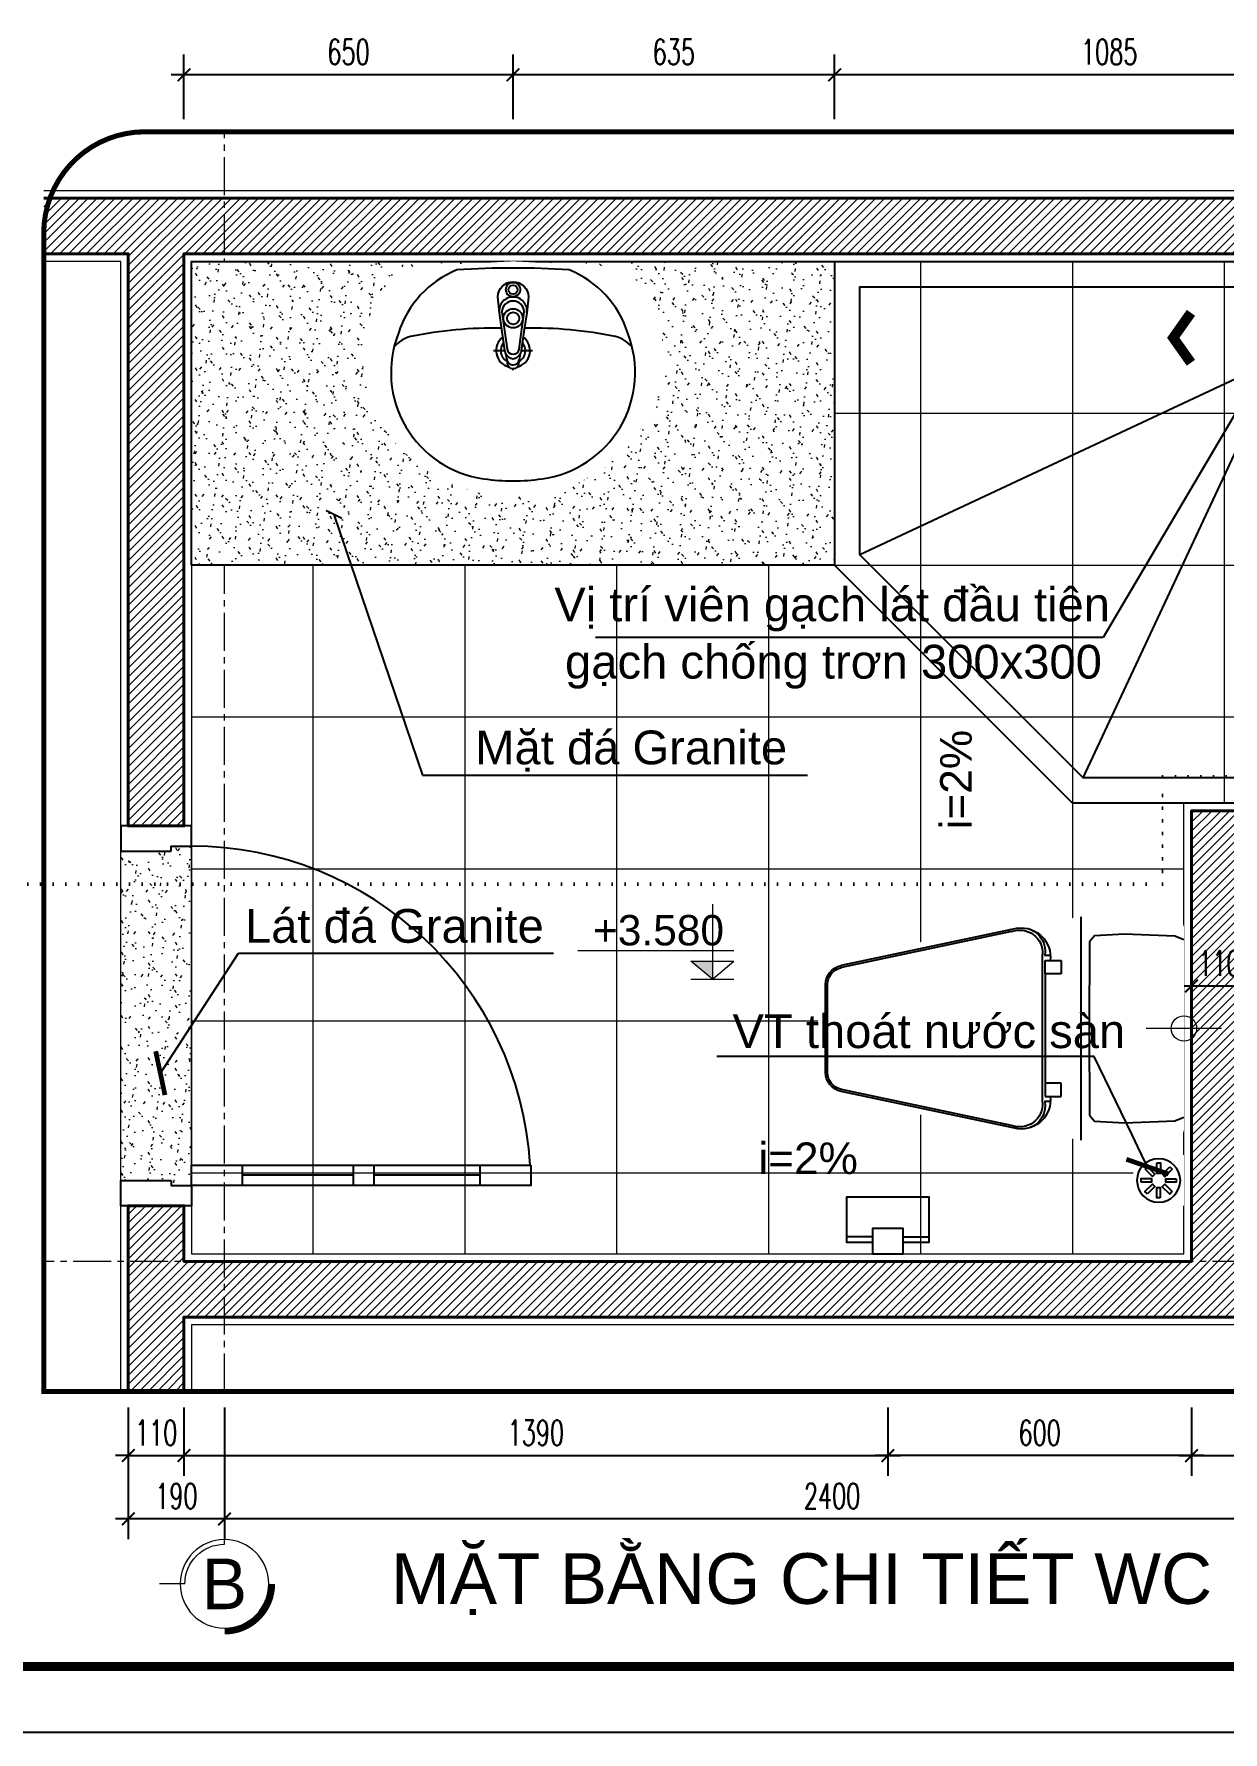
# Model space of a CAD drawing. Header units: millimetres. Extents: x -229618 to 2906, y -178063 to 96806.
# Drawn here: x -114841 to -112492, y -56426 to -53072 of the extents above; entities that cross this region are included whole.
import ezdxf
from ezdxf.enums import TextEntityAlignment as Align

# ---------------------------------------------------------------- set-up
doc = ezdxf.new("R2010")
doc.units = ezdxf.units.MM
doc.header["$LTSCALE"] = 200
doc.header["$MEASUREMENT"] = 0
doc.set_wipeout_variables(frame=1)
doc.header["$PDMODE"] = 3
doc.header["$PDSIZE"] = 50
for name, pattern in [('CENTER2', [1.125, 0.75, -0.125, 0.125, -0.125]), ('DASHED2', [0.375, 0.25, -0.125]), ('DOT2', [0.125, 0, -0.125]), ('HIDDEN2', [0.1875, 0.125, -0.0625])]:
    doc.linetypes.add(name, pattern=pattern)
doc.layers.get('0').update_dxf_attribs({"color": 95, "linetype": 'CONTINUOUS'})
doc.layers.get('DEFPOINTS').update_dxf_attribs({"linetype": 'CONTINUOUS'})
for name, color, linetype, lineweight in [('cat', 1, 'CONTINUOUS', 40), ('hatch', 250, 'CONTINUOUS', 5), ('KH cat', 2, 'HIDDEN2', 50), ('khuat', 8, 'DASHED2', 15), ('nho', 252, 'CONTINUOUS', 15), ('thay', 7, 'CONTINUOUS', 18), ('tim', 18, 'CENTER2', 9)]:
    doc.layers.add(name, color=color, linetype=linetype, lineweight=lineweight)
for name, color, linetype in [('CUA', 145, 'CONTINUOUS'), ('DIM', 251, 'CONTINUOUS'), ('KHUNGTEN', 7, 'CONTINUOUS'), ('NOITHAT', 99, 'CONTINUOUS'), ('TEXT', 33, 'CONTINUOUS')]:
    doc.layers.add(name, color=color, linetype=linetype)
doc.layers.add('in', color=203, linetype='CONTINUOUS', lineweight=5, plot=False)
doc.styles.add('Aria H iso', font='Vharial_0.ttf')
doc.styles.add('Arial iso', font='vnarial_0.ttf')
doc.styles.add('Arial N  iso', font='vnarialn_0.ttf')
doc.styles.add('dam', font='Vhavanb_0.ttf', dxfattribs={"width": 0.9, "height": 450})
doc.styles.add('NHO2', font='vncc-rms.shx', dxfattribs={"width": 0.65})
doc.styles.add('Scale', font='vnsimli.shx', dxfattribs={"width": 0.65, "bigfont": 'bigfont.shx'})
doc.dimstyles.new('Scale', dxfattribs={"dimscale": 75, "dimtxt": 2, "dimasz": 1, "dimexe": 1.6, "dimexo": 0, "dimgap": 0.8, "dimtad": 1, "dimdec": 0, "dimzin": 0, "dimdsep": 46, "dimtxsty": 'Scale', "dimblk": 'ARCHTICK', "dimcen": 0.1, "dimdle": 1, "dimclrd": 256, "dimclre": 256, "dimclrt": 3, "dimadec": 0, "dimazin": 0, "dimtfac": 1, "dimtdec": 0, "dimtix": 1, "dimtmove": 2, "dimatfit": 3, "dimldrblk": 'ARCHTICK', "dimfxl": 0, "dimtolj": 1, "dimtzin": 0, "dimarcsym": 0})

# ---------------------------------------------------------------- blocks, each defined once
blk = doc.blocks.new('KhungA3')
at = {"layer": 'DEFPOINTS', "color": 8}
blk.add_lwpolyline([(-3.74, 3.81), (416.31, 3.81), (416.31, 300.81), (-3.74, 300.81)], close=True, dxfattribs=at)
at = {"layer": 'KHUNGTEN', "color": 4, "const_width": 0.724}
blk.add_lwpolyline([(7.54, 8.99), (411.13, 8.99), (411.13, 295.64), (7.54, 295.64)], close=True, dxfattribs=at)
blk = doc.blocks.new('*U789')
at = {"layer": 'CUA'}
for p, q in [((-690, -460), (-690, -240)), ((-690, -710), (-690, -500))]:
    blk.add_line(p, q, dxfattribs=at)
for points in [[(-700, -100), (-710, -100), (-710, -140), (-750, -140), (-750, 0), (-700, 0)], [(-50, -100), (-40, -100), (-40, -140), (0, -140), (0, 0), (-50, 0)], [(-670, -810), (-710, -810), (-710, -140), (-670, -140)], [(-670, -240), (-710, -240), (-710, -140), (-670, -140)], [(-670, -500), (-710, -500), (-710, -460), (-670, -460)], [(-670, -810), (-710, -810), (-710, -710), (-670, -710)]]:
    blk.add_lwpolyline(points, close=True, dxfattribs=at)
blk.add_arc((-709.8, -140.1), 669.8, 273.4084, 0.006, dxfattribs=at)
blk = doc.blocks.new('A$C663E3045')
blk.add_wipeout([(0, 100), (100, 100), (100, 0), (0, 0)]).dxf.layer = 'NOITHAT'
at = {"layer": 'NOITHAT'}
for points in [[(27.8, 76.8), (23, 71.9), (37.6, 57.3), (42.5, 62.2)], [(53.3, 84.6), (46.4, 84.6), (46.4, 63.9), (53.3, 63.9)], [(76.8, 72.2), (71.9, 77), (57.3, 62.4), (62.2, 57.5)], [(15.4, 53.3), (15.4, 46.4), (36.1, 46.4), (36.1, 53.3)], [(23.2, 27.8), (28.1, 23), (42.7, 37.6), (37.8, 42.5)], [(46.7, 15.4), (53.6, 15.4), (53.6, 36.1), (46.7, 36.1)], [(72.2, 23.2), (77, 28.1), (62.4, 42.7), (57.5, 37.8)], [(84.6, 46.7), (84.6, 53.6), (63.9, 53.6), (63.9, 46.7)]]:
    blk.add_lwpolyline(points, close=True, dxfattribs=at)
at = {"layer": 'NOITHAT', "color": 8}
blk.add_circle((50, 50), 42.9, dxfattribs=at)
blk = doc.blocks.new('_ArchTick')
at = {"color": 0, "linetype": 'ByBlock', "const_width": 0.15}
blk.add_lwpolyline([(-0.5, -0.5), (0.5, 0.5)], dxfattribs=at)
blk = doc.blocks.new('cao do')
at = {"layer": 'thay'}
for p, q in [((0, 445), (0, 0)), ((798, 170), (-128, 170)), ((0, 0), (-128, 106)), ((128, 106), (-128, 106)), ((0, 0), (128, 106))]:
    blk.add_line(p, q, dxfattribs=at)
at = {"layer": 'thay', "ltscale": 600}
blk.add_line((128, 0), (-128, 0), dxfattribs=at)
at = {"layer": 'thay', "color": 150, "ltscale": 600}
blk.add_solid([(0, 0), (0, 106), (128, 106)], dxfattribs=at)
at = {"layer": 'TEXT', "style": 'Arial N  iso'}
blk.add_attdef('%%P0.000', text='', height=200, dxfattribs=at).set_placement((70, 290), align=Align.MIDDLE_LEFT)
blk = doc.blocks.new('*D1068')
at = {"layer": 'DEFPOINTS', "color": 0, "linetype": 'Continuous'}
for p in [(-113259.3, -53152.6), (-113259.3, -53240.3), (-112174.3, -53240.3)]:
    blk.add_point(p, dxfattribs=at)
at = {"layer": 'DIM', "linetype": 'Continuous', "lineweight": -2}
for p, q in [((-113259.3, -53240.3), (-113259.3, -53112.6)), ((-112174.3, -53240.3), (-112174.3, -53112.6)), ((-112149.3, -53152.6), (-113284.3, -53152.6))]:
    blk.add_line(p, q, dxfattribs=at)
at = {"layer": 'DIM', "linetype": 'Continuous', "lineweight": -2, "xscale": 25, "yscale": 25, "zscale": 25, "rotation": 180}
blk.add_blockref('_ArchTick', (-113259.3, -53152.6), dxfattribs=at)
at = {"layer": 'DIM', "linetype": 'Continuous', "lineweight": -2, "xscale": 25, "yscale": 25, "zscale": 25}
blk.add_blockref('_ArchTick', (-112174.3, -53152.6), dxfattribs=at)
at = {"layer": 'DIM', "color": 3, "linetype": 'Continuous', "insert": (-112716.8, -53107.6), "char_height": 50, "attachment_point": 5, "style": 'Scale'}
blk.add_mtext('\\A1;1085', dxfattribs=at)
blk = doc.blocks.new('*D1069')
at = {"layer": 'DEFPOINTS', "color": 0, "linetype": 'Continuous'}
for p in [(-114654.3, -55784.8), (-114544.3, -55784.8), (-114544.3, -55879.6)]:
    blk.add_point(p, dxfattribs=at)
at = {"layer": 'DIM', "linetype": 'Continuous', "lineweight": -2}
for p, q in [((-114654.3, -55784.8), (-114654.3, -55919.6)), ((-114544.3, -55784.8), (-114544.3, -55919.6)), ((-114654.3, -55879.6), (-114679.3, -55879.6)), ((-114654.3, -55879.6), (-114544.3, -55879.6)), ((-114544.3, -55879.6), (-114519.3, -55879.6))]:
    blk.add_line(p, q, dxfattribs=at)
at = {"layer": 'DIM', "linetype": 'Continuous', "lineweight": -2, "xscale": 25, "yscale": 25, "zscale": 25}
blk.add_blockref('_ArchTick', (-114654.3, -55879.6), dxfattribs=at)
at = {"layer": 'DIM', "linetype": 'Continuous', "lineweight": -2, "xscale": 25, "yscale": 25, "zscale": 25, "rotation": 180}
blk.add_blockref('_ArchTick', (-114544.3, -55879.6), dxfattribs=at)
at = {"layer": 'DIM', "color": 3, "linetype": 'Continuous', "insert": (-114599.3, -55834.6), "char_height": 50, "attachment_point": 5, "style": 'Scale'}
blk.add_mtext('\\A1;110', dxfattribs=at)
blk = doc.blocks.new('*D1070')
at = {"layer": 'DEFPOINTS', "color": 0, "linetype": 'Continuous'}
for p in [(-114544.3, -55784.8), (-113154.3, -55784.8), (-113154.3, -55879.6)]:
    blk.add_point(p, dxfattribs=at)
at = {"layer": 'DIM', "linetype": 'Continuous', "lineweight": -2}
for p, q in [((-114544.3, -55784.8), (-114544.3, -55919.6)), ((-113154.3, -55784.8), (-113154.3, -55919.6)), ((-114569.3, -55879.6), (-113129.3, -55879.6))]:
    blk.add_line(p, q, dxfattribs=at)
at = {"layer": 'DIM', "linetype": 'Continuous', "lineweight": -2, "xscale": 25, "yscale": 25, "zscale": 25, "rotation": 180}
blk.add_blockref('_ArchTick', (-114544.3, -55879.6), dxfattribs=at)
at = {"layer": 'DIM', "linetype": 'Continuous', "lineweight": -2, "xscale": 25, "yscale": 25, "zscale": 25}
blk.add_blockref('_ArchTick', (-113154.3, -55879.6), dxfattribs=at)
at = {"layer": 'DIM', "color": 3, "linetype": 'Continuous', "insert": (-113849.3, -55834.6), "char_height": 50, "attachment_point": 5, "style": 'Scale'}
blk.add_mtext('\\A1;1390', dxfattribs=at)
blk = doc.blocks.new('*D1071')
at = {"layer": 'DEFPOINTS', "color": 0, "linetype": 'Continuous'}
for p in [(-112554.3, -55784.8), (-112174.3, -55784.8), (-112174.3, -55879.6)]:
    blk.add_point(p, dxfattribs=at)
at = {"layer": 'DIM', "linetype": 'Continuous', "lineweight": -2}
for p, q in [((-112554.3, -55784.8), (-112554.3, -55919.6)), ((-112174.3, -55784.8), (-112174.3, -55919.6)), ((-112579.3, -55879.6), (-112149.3, -55879.6))]:
    blk.add_line(p, q, dxfattribs=at)
at = {"layer": 'DIM', "linetype": 'Continuous', "lineweight": -2, "xscale": 25, "yscale": 25, "zscale": 25, "rotation": 180}
blk.add_blockref('_ArchTick', (-112554.3, -55879.6), dxfattribs=at)
at = {"layer": 'DIM', "linetype": 'Continuous', "lineweight": -2, "xscale": 25, "yscale": 25, "zscale": 25}
blk.add_blockref('_ArchTick', (-112174.3, -55879.6), dxfattribs=at)
at = {"layer": 'DIM', "color": 3, "linetype": 'Continuous', "insert": (-112364.3, -55834.6), "char_height": 50, "attachment_point": 5, "style": 'Scale'}
blk.add_mtext('\\A1;380', dxfattribs=at)
blk = doc.blocks.new('*U406')
at = {"layer": 'thay', "ltscale": 600}
for p, q in [((313, -513), (513, -513)), ((0, -826), (0, -1026))]:
    blk.add_line(p, q, dxfattribs=at)
at = {"layer": 'thay', "ltscale": 600, "const_width": 50}
blk.add_lwpolyline([(-375, -513, -0.414214), (0, -138, -0.414214)], format="xyb", dxfattribs=at)
at = {"layer": 'thay', "ltscale": 600}
blk.add_circle((0, -513), 350, dxfattribs=at)
blk.add_arc((0, -513), 313, 270, 0, dxfattribs=at)
at = {"layer": 'TEXT', "linetype": 'Continuous', "style": 'Aria H iso'}
blk.add_attdef('A', text='', height=350, dxfattribs=at).set_placement((0, -671), align=Align.CENTER)
blk = doc.blocks.new('*D1086')
at = {"layer": 'DEFPOINTS', "color": 0}
for p in [(-112554.3, -54883.2), (-112444.3, -54889.4), (-112554.3, -54952.3)]:
    blk.add_point(p, dxfattribs=at)
at = {"layer": 'DIM', "lineweight": -2}
for p, q in [((-112554.3, -54883.2), (-112554.3, -54992.3)), ((-112444.3, -54889.4), (-112444.3, -54992.3)), ((-112554.3, -54952.3), (-112579.3, -54952.3)), ((-112444.3, -54952.3), (-112554.3, -54952.3)), ((-112444.3, -54952.3), (-112419.3, -54952.3))]:
    blk.add_line(p, q, dxfattribs=at)
at = {"layer": 'DIM', "lineweight": -2, "xscale": 25, "yscale": 25, "zscale": 25}
blk.add_blockref('_ArchTick', (-112554.3, -54952.3), dxfattribs=at)
at = {"layer": 'DIM', "lineweight": -2, "xscale": 25, "yscale": 25, "zscale": 25, "rotation": 180}
blk.add_blockref('_ArchTick', (-112444.3, -54952.3), dxfattribs=at)
at = {"layer": 'DIM', "color": 3, "insert": (-112499.3, -54907.3), "char_height": 50, "attachment_point": 5, "style": 'Scale'}
blk.add_mtext('\\A1;110', dxfattribs=at)
blk = doc.blocks.new('bon tam dung 1000x1000')
for p, q in [((-276524.6, -29330.1), (-275741, -28963.7)), ((-275717.5, -28987.2), (-276083.9, -29770.8))]:
    blk.add_line(p, q)
blk.add_lwpolyline([(-276104.6, -29820.8), (-275504.6, -29820.8), (-275504.6, -28750.8), (-276574.6, -28750.8), (-276574.6, -29350.8), (-276104.6, -29820.8)])
blk.add_lwpolyline([(-276083.9, -29770.8), (-275554.6, -29770.8), (-275554.6, -28800.8), (-276524.6, -28800.8), (-276524.6, -29330.1)], close=True)
blk.add_circle((-275698.3, -28944.5), 46.9)
blk = doc.blocks.new('19')
blk.add_wipeout([(223.1, -11.6), (0, 0), (-223.1, -11.6), (-259.1, -59.7), (-285.2, -112.6), (-293.4, -141.6), (-296.2, -200), (-285.5, -259.5), (-263.1, -313.7), (-228, -364.4), (-185.2, -404.4), (-131.9, -436.1), (-76.5, -455.6), (-29.7, -462.1), (29.7, -462.1), (76.5, -455.6), (131.9, -436.1), (185.2, -404.4), (228, -364.4), (263.1, -313.7), (285.5, -259.5), (296.2, -200), (293.4, -141.6), (285.2, -112.6), (259.1, -59.7)]).dxf.layer = 'NOITHAT'
at = {"layer": 'NOITHAT'}
for points in [[(-110.8, -16.9, 0.22408), (-226.4, -141.7), (-226.4, -141.7, 0.48736), (-57.5, -429.2), (-57.5, -429.2, 0.077162), (57.5, -429.2)], [(57.5, -429.2, 0.48736), (226.4, -141.7), (226.4, -141.7, 0.22408), (110.8, -16.9), (110.8, -16.9, 0.033682), (-110.8, -16.9)], [(-12, -194.5), (-14, -182.5), (-14, -182.5, -0.090943), (-16, -176.1), (-16, -176.1), (-22, -134.5), (-27, -101.4), (-30.2, -70), (-30.2, -70, -0.413838), (0, -40.5), (0, -40.5, -0.413838), (30.2, -70), (30.2, -70), (27, -101.4), (22, -134.5), (16, -176.1), (16, -176.1, -0.090943), (14, -182.5), (14, -182.5), (12, -194.5)], [(12, -194.5), (11, -202), (11, -202, -0.409667), (0, -212), (0, -212, -0.409667), (-11, -202), (-11, -202), (-12, -194.5)], [(-12, -194.5, 0.146126), (-9.3, -200.5)]]:
    blk.add_lwpolyline(points, format="xyb", dxfattribs=at)
at = {"layer": 'NOITHAT', "color": 251}
for points in [[(27, -101.4, 0.462811), (0, -70.4), (0, -70.4, 0.462811), (-27, -101.4)], [(-22.4, -131.9, 0.054743), (-202.5, -148.5), (-202.5, -148.5, 0.145929), (-235.1, -168.8)], [(202.5, -148.5, 0.054743), (22.4, -131.9)], [(-19.9, -149.3, 0.636237), (-8, -208.8)], [(-18.3, -160.1, 0.482438), (-11.6, -197.8)], [(8, -208.8, 0.636237), (19.9, -149.3)], [(11.6, -197.8, 0.482438), (18.3, -160.1)], [(235.1, -168.8, 0.145929), (202.5, -148.5)], [(-14, -182.5, 0.245866), (0, -192.2), (0, -192.2, 0.245866), (14, -182.5)], [(-9.3, -200.5, 0.230616), (0, -204.5), (0, -204.5, 0.389882), (12, -194.5)]]:
    blk.add_lwpolyline(points, format="xyb", dxfattribs=at)
blk.add_lwpolyline([(0, -78.4), (0, -78.4, 0.414214), (-22, -99.4), (-12, -173.1), (-12, -173.1, 0.389882), (0, -183.2), (0, -183.2, 0.389882), (12, -173.1), (12, -173.1), (22, -99.4), (22, -99.4, 0.414214)], format="xyb", close=True, dxfattribs=at)
for points in [[(-38.4, -176.3), (-16, -176.3)], [(16, -176.3), (38.4, -176.3)], [(0, -214.6), (0, -212)]]:
    blk.add_lwpolyline(points, dxfattribs=at)
for centre, radius in [((0, -55.9), 14.3), ((0, -55.9), 8.91), ((0, -112.5), 19), ((0, -112.5), 12)]:
    blk.add_circle(centre, radius, dxfattribs=at)
blk = doc.blocks.new('wc')
at = {"linetype": 'Continuous'}
blk.add_wipeout([(-723.1, -111.7), (-694.9, -142.8), (-203.4, -220.5), (-19.8, -223.3), (-5.6, -215.7), (0, -200.7), (0, 200.7), (-5.6, 215.7), (-19.8, 223.3), (-203.4, 220.5), (-694.9, 142.8), (-723.1, 111.7)], dxfattribs=at)
for p, q in [((-203.4, 220.5), (-203.4, 0)), ((-340.5, 191.3), (-676.5, 120.4)), ((-186.3, 170.9), (-187.1, 0)), ((-176.6, 182.9), (-186.3, 170.9)), ((-117.5, 186.4), (-176.6, 182.9)), ((-18.1, 182.4), (-117.5, 186.4)), ((0, 175.3), (-18.1, 182.4)), ((-279.5, 0), (-279.5, 146.1)), ((-274.1, 134.4), (-264.3, 134.4)), ((-274.1, 107.7), (-274.1, 134.4)), ((-264.3, 134.4), (-242.6, 134.4)), ((-242.6, 134.4), (-242.6, 107.7)), ((-242.6, 107.7), (-274.1, 107.7)), ((-704, 0), (-704, 86.6)), ((-704, -86.6), (-704, 0)), ((-279.5, -146.1), (-279.5, 0)), ((-203.4, 0), (-203.4, -220.5)), ((-203.4, 0), (-203.4, 0)), ((-187.1, 0), (-186.3, -170.9)), ((-340.5, -191.3), (-676.5, -120.4)), ((-242.6, -107.7), (-274.1, -107.7)), ((-274.1, -107.7), (-274.1, -134.4)), ((-242.6, -134.4), (-242.6, -107.7)), ((-274.1, -134.4), (-264.3, -134.4)), ((-264.3, -134.4), (-242.6, -134.4)), ((-186.3, -170.9), (-176.6, -182.9)), ((-176.6, -182.9), (-117.5, -186.4)), ((-117.5, -186.4), (-18.1, -182.4)), ((-18.1, -182.4), (0, -175.3))]:
    blk.add_line(p, q, dxfattribs=at)
at = {"color": 251}
for p, q in [((-327.9, 198.1), (-677.3, 124.3)), ((-264.2, 144.1), (-275.1, 144.1)), ((-274.1, 107.7), (-274.1, 0)), ((-708, 0), (-708, 86.6)), ((-708, -86.6), (-708, 0)), ((-274.1, 0), (-274.1, -107.7)), ((-327.9, -198.1), (-677.3, -124.3)), ((-264.2, -144.1), (-275.1, -144.1))]:
    blk.add_line(p, q, dxfattribs=at)
at = {"linetype": 'Continuous', "extrusion": (0, 0, -1)}
for centre, major_axis, start_param, end_param in [((-324.2, 149.6), (-31.7, 31.7), 0.411322, 2.433629), ((-669.3, 86.4), (-24.6, 24.6), -0.780297, 0.577362), ((-669.3, -86.4), (-24.6, -24.6), 5.705824, 7.063482), ((-324.2, -149.6), (-31.7, 31.7), 2.27876, 4.301067)]:
    blk.add_ellipse(centre, major_axis=major_axis, ratio=1, start_param=start_param, end_param=end_param, dxfattribs=at)
at = {"color": 251, "extrusion": (0, 0, -1)}
for centre, major_axis, start_param, end_param in [((-321, 141.4), (-40.4, -40.4), 2.23467, 4.050282), ((-321.4, 152.2), (-33.3, 33.3), 1.170519, 2.529389), ((-669.3, 86.4), (-27.4, -27.4), 0.790229, 2.148158), ((-669.3, -86.4), (-27.4, 27.4), 4.135027, 5.492956), ((-321, -141.4), (-40.4, -40.4), 3.803699, 5.619311), ((-321.4, -152.2), (-33.3, -33.3), 3.753796, 5.112666)]:
    blk.add_ellipse(centre, major_axis=major_axis, ratio=1, start_param=start_param, end_param=end_param, dxfattribs=at)
at = {"layer": 'nho', "linetype": 'Continuous', "ltscale": 0.2}
blk.add_line((74.3, 0), (-74.3, 0), dxfattribs=at)
at = {"layer": 'nho'}
blk.add_circle((0, 0), 25, dxfattribs=at)
blk = doc.blocks.new('A$C3018186F')
for p, q in [((50.7, 78.8), (0, 78.8)), ((111.3, 78.8), (162, 78.8))]:
    blk.add_line(p, q)
for points in [[(50.7, 87.5), (50.7, 112.3), (111.3, 112.3), (111.3, 87.5)], [(50.7, 90), (0, 90), (0, 0), (162, 0), (162, 90), (111.3, 90)], [(111.3, 87.5), (111.3, 62.7), (50.7, 62.7), (50.7, 87.5)]]:
    blk.add_lwpolyline(points)
blk = doc.blocks.new('*D1203')
at = {"layer": 'DEFPOINTS', "color": 0}
for p in [(-113154.3, -55784.8), (-112554.3, -55784.8), (-113154.3, -55879.6)]:
    blk.add_point(p, dxfattribs=at)
at = {"layer": 'DIM', "lineweight": -2}
for p, q in [((-113154.3, -55784.8), (-113154.3, -55919.6)), ((-112554.3, -55784.8), (-112554.3, -55919.6)), ((-112529.3, -55879.6), (-113179.3, -55879.6))]:
    blk.add_line(p, q, dxfattribs=at)
at = {"layer": 'DIM', "lineweight": -2, "xscale": 25, "yscale": 25, "zscale": 25, "rotation": 180}
blk.add_blockref('_ArchTick', (-113154.3, -55879.6), dxfattribs=at)
at = {"layer": 'DIM', "lineweight": -2, "xscale": 25, "yscale": 25, "zscale": 25}
blk.add_blockref('_ArchTick', (-112554.3, -55879.6), dxfattribs=at)
at = {"layer": 'DIM', "color": 3, "insert": (-112854.3, -55834.6), "char_height": 50, "attachment_point": 5, "style": 'Scale'}
blk.add_mtext('\\A1;600', dxfattribs=at)
blk = doc.blocks.new('*D1204')
at = {"layer": 'DEFPOINTS', "color": 0}
for p in [(-114464.3, -55784.8), (-112064.3, -55784.8), (-114464.3, -56004.6)]:
    blk.add_point(p, dxfattribs=at)
at = {"layer": 'DIM', "lineweight": -2}
for p, q in [((-114464.3, -55784.8), (-114464.3, -56044.6)), ((-112064.3, -55784.8), (-112064.3, -56044.6)), ((-112039.3, -56004.6), (-114489.3, -56004.6))]:
    blk.add_line(p, q, dxfattribs=at)
at = {"layer": 'DIM', "lineweight": -2, "xscale": 25, "yscale": 25, "zscale": 25, "rotation": 180}
blk.add_blockref('_ArchTick', (-114464.3, -56004.6), dxfattribs=at)
at = {"layer": 'DIM', "lineweight": -2, "xscale": 25, "yscale": 25, "zscale": 25}
blk.add_blockref('_ArchTick', (-112064.3, -56004.6), dxfattribs=at)
at = {"layer": 'DIM', "color": 3, "insert": (-113264.3, -55959.6), "char_height": 50, "attachment_point": 5, "style": 'Scale'}
blk.add_mtext('\\A1;2400', dxfattribs=at)
blk = doc.blocks.new('*D1205')
at = {"layer": 'DEFPOINTS', "color": 0}
for p in [(-114654.3, -55784.8), (-114464.3, -55784.8), (-114654.3, -56004.6)]:
    blk.add_point(p, dxfattribs=at)
at = {"layer": 'DIM', "lineweight": -2}
for p, q in [((-114654.3, -55784.8), (-114654.3, -56044.6)), ((-114464.3, -55784.8), (-114464.3, -56044.6)), ((-114439.3, -56004.6), (-114679.3, -56004.6))]:
    blk.add_line(p, q, dxfattribs=at)
at = {"layer": 'DIM', "lineweight": -2, "xscale": 25, "yscale": 25, "zscale": 25, "rotation": 180}
blk.add_blockref('_ArchTick', (-114654.3, -56004.6), dxfattribs=at)
at = {"layer": 'DIM', "lineweight": -2, "xscale": 25, "yscale": 25, "zscale": 25}
blk.add_blockref('_ArchTick', (-114464.3, -56004.6), dxfattribs=at)
at = {"layer": 'DIM', "color": 3, "insert": (-114559.3, -55959.6), "char_height": 50, "attachment_point": 5, "style": 'Scale'}
blk.add_mtext('\\A1;190', dxfattribs=at)
blk = doc.blocks.new('*D1206')
at = {"layer": 'DEFPOINTS', "color": 0}
for p in [(-113894.3, -53152.6), (-113894.3, -53240.3), (-113259.3, -53240.3)]:
    blk.add_point(p, dxfattribs=at)
at = {"layer": 'DIM', "lineweight": -2}
for p, q in [((-113894.3, -53240.3), (-113894.3, -53112.6)), ((-113259.3, -53240.3), (-113259.3, -53112.6)), ((-113234.3, -53152.6), (-113919.3, -53152.6))]:
    blk.add_line(p, q, dxfattribs=at)
at = {"layer": 'DIM', "lineweight": -2, "xscale": 25, "yscale": 25, "zscale": 25, "rotation": 180}
blk.add_blockref('_ArchTick', (-113894.3, -53152.6), dxfattribs=at)
at = {"layer": 'DIM', "lineweight": -2, "xscale": 25, "yscale": 25, "zscale": 25}
blk.add_blockref('_ArchTick', (-113259.3, -53152.6), dxfattribs=at)
at = {"layer": 'DIM', "color": 3, "insert": (-113576.8, -53107.6), "char_height": 50, "attachment_point": 5, "style": 'Scale'}
blk.add_mtext('\\A1;635', dxfattribs=at)
blk = doc.blocks.new('*D1207')
at = {"layer": 'DEFPOINTS', "color": 0}
for p in [(-114544.3, -53152.6), (-114544.3, -53240.3), (-113894.3, -53240.3)]:
    blk.add_point(p, dxfattribs=at)
at = {"layer": 'DIM', "lineweight": -2}
for p, q in [((-114544.3, -53240.3), (-114544.3, -53112.6)), ((-113894.3, -53240.3), (-113894.3, -53112.6)), ((-113869.3, -53152.6), (-114569.3, -53152.6))]:
    blk.add_line(p, q, dxfattribs=at)
at = {"layer": 'DIM', "lineweight": -2, "xscale": 25, "yscale": 25, "zscale": 25, "rotation": 180}
blk.add_blockref('_ArchTick', (-114544.3, -53152.6), dxfattribs=at)
at = {"layer": 'DIM', "lineweight": -2, "xscale": 25, "yscale": 25, "zscale": 25}
blk.add_blockref('_ArchTick', (-113894.3, -53152.6), dxfattribs=at)
at = {"layer": 'DIM', "color": 3, "insert": (-114219.3, -53107.6), "char_height": 50, "attachment_point": 5, "style": 'Scale'}
blk.add_mtext('\\A1;650', dxfattribs=at)

msp = doc.modelspace()

# ---------------------------------------------------------------- hatches: boundary and pattern name
at = {"layer": 'hatch', "linetype": 'Continuous'}
h = msp.add_hatch(dxfattribs=at)
h.set_pattern_fill('ANSI31', color=256, scale=100, style=0)
h.set_pattern_definition([(45, (-285883.295, -7199.217), (-8.8388348, 8.8388348), [])])
h.paths.add_polyline_path([(-112174.3, -55606.1), (-112174.3, -55496.1), (-112444.3, -55496.1), (-112444.3, -54606.1), (-112554.3, -54606.1), (-112554.3, -55496.1), (-114544.3, -55496.1), (-114544.3, -55386.1), (-114654.3, -55386.1), (-114654.3, -55752.8), (-114544.3, -55752.8), (-114544.3, -55606.1)])
h.paths.add_polyline_path([(-112174.3, -55306.1), (-111954.3, -55306.1), (-111954.3, -53265.2), (-112174.3, -53265.2), (-112174.3, -53396.1), (-114821.3, -53396.1), (-114821.3, -53506.1), (-114654.3, -53506.1), (-114654.3, -54636.1), (-114544.3, -54636.1), (-114544.3, -53506.1), (-112174.3, -53506.1)])
h = msp.add_hatch(dxfattribs=at)
h.set_pattern_fill('_USER', color=256, scale=300, angle=90, style=0, double=1, pattern_type=0)
h.set_pattern_definition([(90, (-112189.26, -53521.05), (300, 2e-14), []), (7e-15, (-112189.26, -53521.05), (4e-14, -300), [])])
h.paths.add_polyline_path([(-112189.3, -53521.1), (-112189.3, -54591.1), (-112569.3, -54591.1), (-112569.3, -55481.1), (-114529.3, -55481.1), (-114529.3, -55386.1), (-114529.3, -54636.1), (-114529.3, -53521.1)])
h = msp.add_hatch(dxfattribs=at)
h.set_pattern_fill('CATTHO', color=256, scale=20, angle=-90, style=0)
h.set_pattern_definition([(232.5, (-114669.255, -55346.054), (-38.5365, 1.2599), [6, -30.4, 0, -34, 0, -32.5]), (262.5, (-114669.255, -55346.054), (-56.443, -35.3955), [6, -16.4, 0, -27.4, 0, -10.5]), (302.5, (-114669.255, -55321.454), (-0.1132, -62.2828), [6, -10, 0, -36, 0, -47]), (312.5, (-114669.255, -55321.454), (-17.5535, -60.1225), [6, -5, 0, -23.6, 0, -27])])
h.paths.add_polyline_path([(-114569.3, -54686.1), (-114569.3, -54676.1), (-114529.3, -54676.1), (-114529.3, -55346.1), (-114569.3, -55346.1), (-114569.3, -55336.1), (-114669.3, -55336.1), (-114669.3, -54686.1)])

# ---------------------------------------------------------------- linework, layer by layer
at = {"layer": 'cat', "linetype": 'Continuous'}
for points in [[(-114821.3, -53396.1), (-112174.3, -53396.1), (-112174.3, -53265.2)], [(-112444.3, -54606.1), (-112444.3, -55496.1), (-112174.3, -55496.1), (-112174.3, -54606.1), (-112174.3, -53506.1), (-114544.3, -53506.1), (-114544.3, -54636.1), (-114654.3, -54636.1), (-114654.3, -53506.1), (-114821.3, -53506.1)], [(-114654.3, -55752.8), (-114654.3, -55386.1), (-114544.3, -55386.1), (-114544.3, -55496.1), (-112554.3, -55496.1), (-112554.3, -54606.1), (-112444.3, -54606.1)], [(-112174.3, -55752.8), (-112174.3, -55606.1), (-114544.3, -55606.1), (-114544.3, -55752.8)]]:
    msp.add_lwpolyline(points, dxfattribs=at)
at = {"layer": 'hatch'}
msp.add_line((-114529.3, -54636.1), (-114529.3, -55386.1), dxfattribs=at)
at = {"layer": 'hatch', "linetype": 'Continuous'}
msp.add_line((-114669.3, -55336.1), (-114669.3, -54686.1), dxfattribs=at)
for points in [[(-114821.3, -53381.1), (-112189.3, -53381.1), (-112189.3, -53265.2)], [(-114669.3, -55752.8), (-114669.3, -55386.1), (-114529.3, -55386.1), (-114529.3, -55481.1), (-112569.3, -55481.1), (-112569.3, -54591.1), (-112189.3, -54591.1), (-112189.3, -53521.1), (-114529.3, -53521.1), (-114529.3, -54636.1), (-114669.3, -54636.1), (-114669.3, -53521.1), (-114821.3, -53521.1)], [(-112189.3, -55752.8), (-112189.3, -55621.1), (-114529.3, -55621.1), (-114529.3, -55752.8)]]:
    msp.add_lwpolyline(points, dxfattribs=at)
at = {"layer": 'KH cat', "linetype": 'DOT2'}
msp.add_lwpolyline([(-115204.3, -54751.4), (-112611.4, -54751.4), (-112611.4, -54539), (-111424.4, -54539)], dxfattribs=at)
at = {"layer": 'khuat', "color": 5, "const_width": 10}
msp.add_lwpolyline([(-111875.7, -55552.8), (-111875.7, -53265.2), (-114621.3, -53265.2, 0.414214), (-114821.3, -53465.2), (-114821.3, -55752.8), (-112075.7, -55752.8, 0.414214)], format="xyb", close=True, dxfattribs=at)
at = {"layer": 'TEXT', "const_width": 20}
msp.add_lwpolyline([(-112555.5, -53721.4), (-112590.4, -53672.1), (-112555.5, -53622.7)], dxfattribs=at)
at = {"layer": 'thay', "linetype": 'Continuous'}
msp.add_line((-114529.3, -55386.1), (-114529.3, -54636.1), dxfattribs=at)
for points in [[(-113070.9, -54711.6, 0, 23.8, 0), (-113070.9, -54646.9, 0, 0, 0), (-113070.9, -54429.1, 0, 0, 0)], [(-113128.6, -55339.5, 0, 23.8, 0), (-113193.3, -55339.5, 0, 0, 0), (-113411.1, -55339.5, 0, 0, 0)]]:
    msp.add_lwpolyline(points, format="xyseb", dxfattribs=at)
at = {"layer": 'tim', "ltscale": 0.5}
for p, q in [((-114464.3, -55752.8), (-114464.3, -53265.2)), ((-111875.7, -55496.1), (-114821.3, -55496.1))]:
    msp.add_line(p, q, dxfattribs=at)

# ---------------------------------------------------------------- block references
at = {"layer": 'DIM', "linetype": 'Continuous'}
ref = msp.add_blockref('cao do', (-113500.7, -54938.7), dxfattribs=dict(at, xscale=-0.3333333333139308, yscale=0.3333333333139308, zscale=0.3333333333333333))
ref.add_attrib('%%P0.000', '+3.580', dxfattribs={"layer": 'TEXT', "height": 60, "style": 'Arial N  iso'}).set_placement((-113736.4, -54842), align=Align.MIDDLE_LEFT)
at = {"layer": 'DIM', "xscale": -0.25, "yscale": 0.25, "zscale": 0.25, "rotation": 270}
msp.add_blockref('*U406', (-114336, -56132.9), dxfattribs=at)
at = {"layer": 'NOITHAT', "linetype": 'Continuous', "xscale": -1, "rotation": 270}
msp.add_blockref('bon tam dung 1000x1000', (-83438.5, 221983.5), dxfattribs=at)
at = {"layer": 'NOITHAT', "linetype": 'Continuous', "ltscale": 3, "xscale": -1, "rotation": 180}
msp.add_blockref('A$C3018186F', (-113235.3, -55368.7), dxfattribs=at)
at = {"layer": 'thay', "xscale": 25, "yscale": 25, "zscale": 25.00000000000003}
msp.add_blockref('KhungA3', (-115832, -56520.9), dxfattribs=at)
at = {"layer": 'thay', "linetype": 'Continuous', "rotation": 90}
msp.add_blockref('*U789', (-114669.3, -54636.1), dxfattribs=at)

# ---------------------------------------------------------------- texts
at = {"layer": 'TEXT'}
for s, height, style, p in [('VÞ trÝ viªn g¹ch l¸t ®Çu tiªn', 66.667, 'Arial iso', (-113812.9, -54231.9)), ('g¹ch chèng tr¬n 300x300', 66.667, 'Arial iso', (-113791.7, -54345.1)), ('MÆt ®¸ Granite', 66.667, 'Arial iso', (-113969, -54514.4)), ('L¸t ®¸ Granite ', 66.667, 'Arial iso', (-114423.8, -54866.8)), ('i=2%%%', 62.5, 'Arial iso', (-113409.9, -55323.7)), ('mÆt b»ng chi tiÕt wc 03', 100, 'Aria H iso', (-114135.6, -56172.4))]:
    msp.add_text(s, height=height, dxfattribs=dict(at, style=style)).set_placement(p)
at = {"layer": 'TEXT', "style": 'Arial iso'}
msp.add_text('i=2%%%', height=62.5, rotation=90, dxfattribs=at).set_placement((-112988.3, -54642.9))
at = {"layer": 'TEXT', "linetype": 'Continuous', "style": 'dam'}
msp.add_text('b', height=100, dxfattribs=at).set_placement((-114464.3, -56132.9), align=Align.MIDDLE)

# ---------------------------------------------------------------- dimensions: what is measured, and where the dimension line sits
at = {"layer": 'DIM'}
for base, p1, p2, picture, middle in [((-114544.3, -53152.6), (-113894.3, -53240.3), (-114544.3, -53240.3), '*D1207', (-114219.3, -53107.6)), ((-113894.3, -53152.6), (-113259.3, -53240.3), (-113894.3, -53240.3), '*D1206', (-113576.8, -53107.6)), ((-112554.3, -54952.3), (-112444.3, -54889.4), (-112554.3, -54883.2), '*D1086', (-112499.3, -54907.3)), ((-114654.3, -56004.6), (-114464.3, -55784.8), (-114654.3, -55784.8), '*D1205', (-114559.3, -55959.6)), ((-114464.3, -56004.6), (-112064.3, -55784.8), (-114464.3, -55784.8), '*D1204', (-113264.3, -55959.6)), ((-113154.3, -55879.6), (-112554.3, -55784.8), (-113154.3, -55784.8), '*D1203', (-112854.3, -55834.6))]:
    dim = msp.add_linear_dim(base=base, p1=p1, p2=p2, angle=0, dimstyle='Scale', override={"dimscale": 25}, dxfattribs=at)
    dim.commit()
    dim.dimension.update_dxf_attribs({"geometry": picture, "text_midpoint": middle})
at = {"layer": 'DIM', "linetype": 'Continuous'}
for base, p1, p2, picture, middle in [((-113259.3, -53152.6), (-112174.3, -53240.3), (-113259.3, -53240.3), '*D1068', (-112716.8, -53107.6)), ((-114544.3, -55879.6), (-114654.3, -55784.8), (-114544.3, -55784.8), '*D1069', (-114599.3, -55834.6)), ((-113154.3, -55879.6), (-114544.3, -55784.8), (-113154.3, -55784.8), '*D1070', (-113849.3, -55834.6)), ((-112174.3, -55879.6), (-112554.3, -55784.8), (-112174.3, -55784.8), '*D1071', (-112364.3, -55834.6))]:
    dim = msp.add_linear_dim(base=base, p1=p1, p2=p2, angle=0, dimstyle='Scale', override={"dimscale": 25, "dimfxl": 70}, dxfattribs=at)
    dim.commit()
    dim.dimension.update_dxf_attribs({"geometry": picture, "text_midpoint": middle})

# ---------------------------------------------------------------- leaders
at = {"layer": 'DIM'}
for points in [[(-112455.2, -53799.6), (-112728.7, -54263.8), (-113731.2, -54263.8)], [(-114591, -55124.4), (-114436.7, -54887.1), (-113814.2, -54887.1)]]:
    msp.add_leader(points, dimstyle='Scale', override={"dimscale": 25, "dimasz": 2.5, "dimfxl": 90}, dxfattribs=at)

# ---------------------------------------------------------------- next in the draw order: block references
at = {"layer": 'DIM', "linetype": 'Continuous', "xscale": -1, "rotation": 270}
msp.add_blockref('A$C663E3045', (-112669.3, -55386.1), dxfattribs=at)

# ---------------------------------------------------------------- next in the draw order: linework, layer by layer
at = {"layer": 'in'}
msp.add_lwpolyline([(-115925.5, -49000.5), (-105424.4, -49000.5), (-105424.4, -56425.5), (-115925.5, -56425.5)], close=True, dxfattribs=at)

# ---------------------------------------------------------------- next in the draw order: block references
at = {"layer": 'NOITHAT', "linetype": 'Continuous'}
msp.add_blockref('wc', (-112569.3, -55036.1), dxfattribs=at)

# ---------------------------------------------------------------- next in the draw order: wipeouts: each hides what was drawn before it
at = {"linetype": 'Continuous'}
msp.add_wipeout([(-113259.3, -53521.1), (-113259.3, -54121.1), (-114529.3, -54121.1), (-114529.3, -53521.1)], dxfattribs=at).dxf.layer = 'hatch'

# ---------------------------------------------------------------- next in the draw order: hatches: boundary and pattern name
at = {"layer": 'hatch'}
h = msp.add_hatch(dxfattribs=at)
h.set_pattern_fill('CATTHO', color=256, scale=20, angle=270, style=0)
h.set_pattern_definition([(232.5, (-98098.974, -57362.392), (-38.536475, 1.25987), [6, -30.4, 0, -34, 0, -32.5]), (262.5, (-98098.974, -57362.39), (-56.44292, -35.39553), [6, -16.4, 0, -27.4, 0, -10.5]), (302.5, (-98098.974, -57337.792), (-0.11318, -62.28284), [6, -10, 0, -36, 0, -47]), (312.5, (-98098.974, -57337.79), (-17.55351, -60.12253), [6, -5, 0, -23.6, 0, -27])])
h.paths.add_polyline_path([(-113259.3, -53521.1), (-113259.3, -54121.1), (-114529.3, -54121.1), (-114529.3, -53521.1)])

# ---------------------------------------------------------------- next in the draw order: linework, layer by layer
at = {"layer": 'NOITHAT', "linetype": 'Continuous'}
msp.add_lwpolyline([(-113259.3, -53521.1), (-113259.3, -54121.1), (-114529.3, -54121.1), (-114529.3, -53521.1)], close=True, dxfattribs=at)

# ---------------------------------------------------------------- next in the draw order: texts
at = {"layer": 'TEXT', "style": 'Arial iso'}
msp.add_text(' VT tho¸t n\xadíc sµn', height=66.667, dxfattribs=at).set_placement((-113486.8, -55074.8))

# ---------------------------------------------------------------- next in the draw order: leaders
at = {"layer": 'DIM', "ltscale": 2.5}
msp.add_leader([(-114248.2, -54020.8), (-114073.1, -54535.8), (-113312.5, -54535.8)], dimstyle='Scale', override={"dimscale": 25, "dimtxt": 1.8, "dimtad": 0, "dimtxsty": 'NHO2', "dimclre": 250}, dxfattribs=at)
at = {"layer": 'DIM'}
msp.add_leader([(-112641.2, -55309), (-112746.4, -55091.1), (-113491.8, -55091.1)], dimstyle='Scale', override={"dimscale": 25, "dimasz": 2.5, "dimfxl": 90}, dxfattribs=at)

# ---------------------------------------------------------------- next in the draw order: block references
at = {"layer": 'thay'}
msp.add_blockref('19', (-113894.3, -53521.1), dxfattribs=at)

doc.saveas('drawing.dxf')
